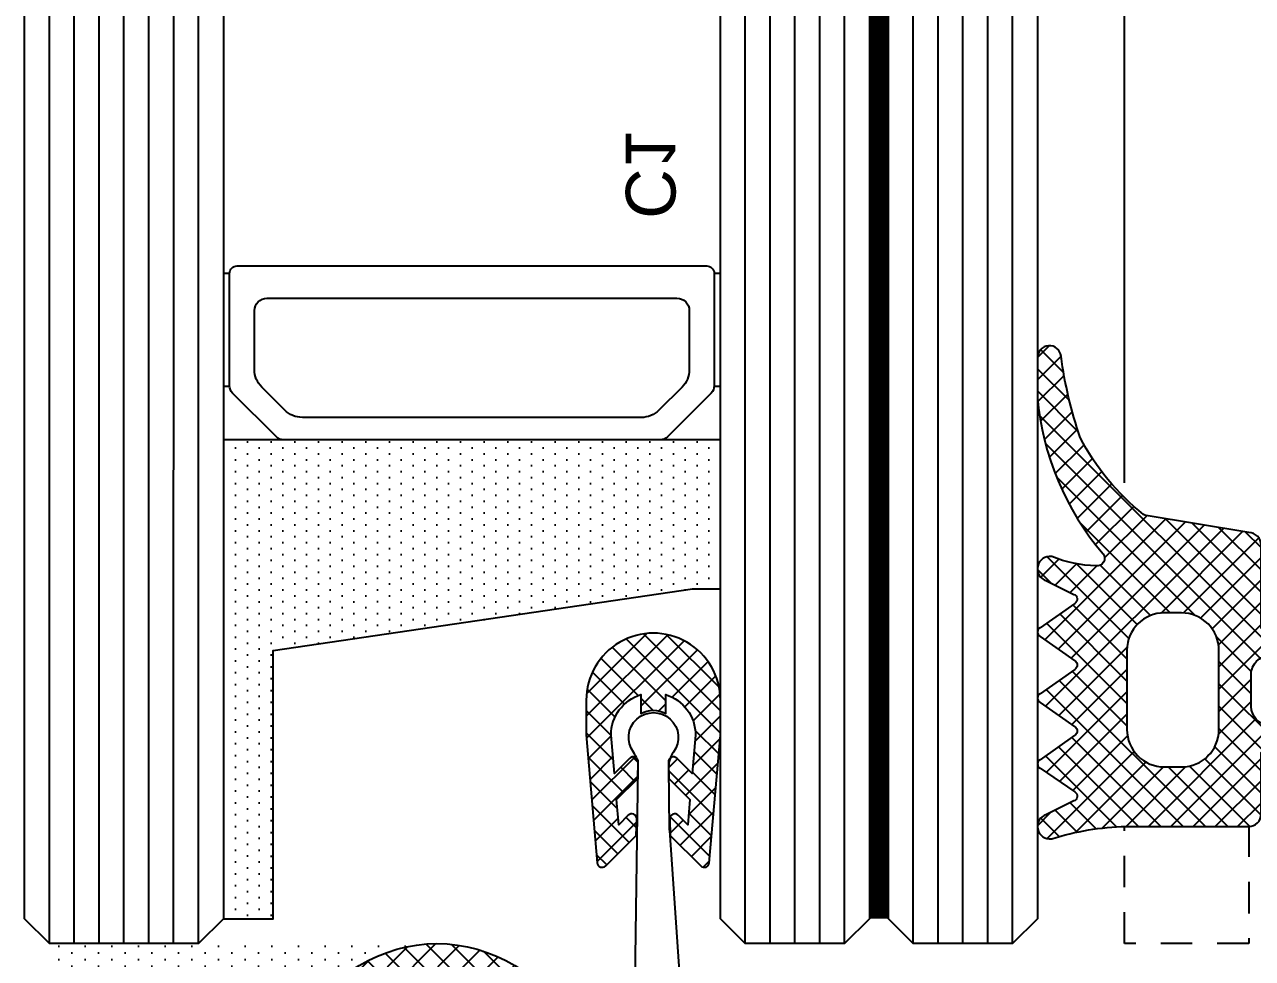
# Model space of a CAD drawing. Header units: inches. Extents: x -772 to 6765, y -813 to 4093.
# Drawn here: x -66.626 to -61.685, y 266.566 to 270.325 of the extents above; entities that cross this region are included whole.
import ezdxf

# ---------------------------------------------------------------- set-up
doc = ezdxf.new("R2010")
doc.units = ezdxf.units.IN
doc.header["$MEASUREMENT"] = 0
doc.linetypes.add('HIDDEN', pattern=[9.524999999999999, 6.349999999999999, -3.174999999999999])
doc.linetypes.add('HIDDEN2', pattern=[0.1875, 0.125, -0.0625])
for name, color, linetype in [('aksoy_aksesuar', 40, 'Continuous'), ('aksoy_bant', 1, 'Continuous'), ('aksoy_block', 7, 'Continuous'), ('aksoy_detaytarama', 252, 'Continuous'), ('aksoy_fitil', 1, 'Continuous'), ('aksoy_iz', 8, 'HIDDEN'), ('aksoy_kapali', 3, 'Continuous'), ('aksoy_silikon', 1, 'Continuous'), ('H_FAC_Cam', 153, 'Continuous'), ('H_FAC_Giydirme', 100, 'Continuous'), ('H_GEN_Greyscale1', 251, 'Continuous')]:
    doc.layers.add(name, color=color, linetype=linetype)
doc.styles.get("Standard").update_dxf_attribs({"font": 'arial.ttf'})

# ---------------------------------------------------------------- blocks, each defined once
blk = doc.blocks.new('0340175')
at = {"layer": 'aksoy_aksesuar'}
blk.add_lwpolyline([(4.658628444225997, 8.380285449624353, 0.01454234695920362), (4.745794385418776, 8.38377176450831), (10.98968463714982, 8.8156467999288, 0.2964189637032179), (12.2957194313517, 9.799041288569242), (12.62801320374547, 10.71201092484625, -0.3152987888789837), (13.09785951413824, 11.0410008531835), (25.49999996236738, 11.0410008531835, -0.5205670505517391), (25.96984627276015, 10.36999078151985), (25.06094587313191, 7.872807457009003, -0.3152987888789839), (24.59109956273915, 7.543817528671752), (23.14120333184383, 7.543817528671752), (23.14120333184383, 7.943828639134153), (13.1999999623672, 7.943828639134153), (13.05405627921618, 7.719204945035926, -0.2684808038618933), (11.73478393463165, 7), (2.211868420019528, 7.133329419611982, 0.1666355691980386), (1.593219421835784, 6.938727325669788, -1.979593738999512), (1.593661075418368, 8.548593246373457, 0.166356542833372), (2.2111175279083, 8.353625259790533), (4.658628663790296, 8.380285452016324)], format="xyb", close=True, dxfattribs=at)
blk = doc.blocks.new('RYN_0809850', base_point=(63.7, -37.626821))
at = {"layer": 'aksoy_detaytarama', "extrusion": (0, 0, -1)}
h = blk.add_hatch(dxfattribs=at)
h.set_pattern_fill('ANSI37', color=256, scale=0.2, angle=89.99999999999999)
h.set_pattern_definition([(135, (5448.026925652659, -3473.270843129746), (-0.4490128060534578, -0.4490128060534575), []), (225, (5448.026925652659, -3473.270843129746), (0.4490128060534575, -0.4490128060534578), [])])
edge = h.paths.add_edge_path()
edge.add_ellipse((-67.20720083135656, -33.37902416937787), major_axis=(-0.199999735221808, 0), ratio=1, start_angle=178.5402787016214, end_angle=314.99999985132024, ccw=False)
edge.add_line((-67.00726599999962, -33.38411899999983), (-67.02409199999965, -34.04444400000011))
edge.add_line((-67.02409199999965, -34.04444400000011), (-67.87447400000019, -34.89482600000019))
edge.add_line((-67.87447400000019, -34.89482600000019), (-67.78618000000006, -35.91045399999985))
edge.add_line((-67.78618000000006, -35.91045399999985), (-67.40763499999957, -35.53190899999981))
edge.add_ellipse((-67.26621333135652, -35.67333036906111), major_axis=(-0.2000002299722526, 0), ratio=1, start_angle=178.5403395368569, end_angle=315.0000606865575, ccw=False)
edge.add_line((-67.06627800000024, -35.67842500000006), (-67.0831049999997, -36.33874999999989))
edge.add_line((-67.0831049999997, -36.33874999999989), (-68.3125970000001, -37.56824199999983))
edge.add_ellipse((-68.45401855161757, -37.42682083334337), major_axis=(-0.2000000041009146, 0), ratio=1, start_angle=4.9686603744862055, end_angle=135.0000779820015, ccw=False)
edge.add_line((-68.65326699999969, -37.44414300000017), (-69.10005499999988, -32.30002800000011))
edge.add_line((-69.10005499999988, -32.30002800000011), (-69.10005499999988, -30.90002800000002))
edge.add_ellipse((-66.40002749999985, -30.90002800000002), major_axis=(-2.700027500000033, 0), ratio=1, start_angle=180, end_angle=360, ccw=False)
edge.add_line((-63.69999999999982, -30.90002800000002), (-63.69999999999982, -32.29854599999999))
edge.add_line((-63.69999999999982, -32.29854599999999), (-64.14733700000033, -37.44414300000017))
edge.add_ellipse((-64.34658494838229, -37.4268210663304), major_axis=(-0.1999994858005309, 0), ratio=1, start_angle=44.99997610709897, end_angle=175.0313937146134, ccw=False)
edge.add_line((-64.48800599999959, -37.56824199999983), (-65.71749900000032, -36.33874999999989))
edge.add_line((-65.71749900000032, -36.33874999999989), (-65.73432500000035, -35.67842500000006))
edge.add_ellipse((-65.53439016864333, -35.67333016937788), major_axis=(-0.1999997352219033, 0), ratio=1, start_angle=-134.99999985125692, end_angle=1.4597212984431849, ccw=False)
edge.add_line((-65.39296899999954, -35.53190899999981), (-65.01391899999999, -35.91095899999982))
edge.add_line((-65.01391899999999, -35.91095899999982), (-64.92558000000008, -34.89482600000019))
edge.add_line((-64.92558000000008, -34.89482600000019), (-65.77596300000005, -34.04444400000011))
edge.add_line((-65.77596300000005, -34.04444400000011), (-65.79278900000008, -33.38411899999983))
edge.add_ellipse((-65.5928541686436, -33.37902416937769), major_axis=(-0.1999997352213624, 0), ratio=1, start_angle=-134.9999998512655, end_angle=1.4597212984348857, ccw=False)
edge.add_line((-65.45143300000018, -33.23760300000004), (-64.83509099999992, -33.85394499999984))
edge.add_line((-64.83509099999992, -33.85394499999984), (-64.69999999999982, -32.30002800000011))
edge.add_ellipse((-66.40002664500905, -32.30002626663323), major_axis=(-1.700026645010115, 0), ratio=1, start_angle=179.9999415805588, end_angle=252.9053506225568)
edge.add_line((-65.90030200000001, -30.67510600000014), (-65.90030200000001, -31.43381200000022))
edge.add_ellipse((-66.4000274602546, -32.30002647922605), major_axis=(-1.000026529471666, 0), ratio=1, start_angle=240.019038660178, end_angle=300.0172868628155)
edge.add_line((-66.90030200000001, -31.43412900000021), (-66.90030200000001, -30.67510600000014))
edge.add_ellipse((-66.40057735499097, -32.30002626663323), major_axis=(-1.700026645010119, 0), ratio=1, start_angle=-72.90535062255681, end_angle=5.841944114494875e-05)
edge.add_line((-68.1006040000002, -32.30002800000011), (-67.96496399999978, -33.85394499999984))
edge.add_line((-67.96496399999978, -33.85394499999984), (-67.34862200000043, -33.23760300000004))
at = {"layer": 'aksoy_fitil'}
blk.add_lwpolyline([(67.34862200000043, -33.23760300000004, 0.677431), (67.00726599999962, -33.38411899999983), (67.02409199999965, -34.04444400000011), (67.87447400000019, -34.89482600000019), (67.78618000000006, -35.91045399999985), (67.40763499999957, -35.53190899999981, 0.677431), (67.06627800000024, -35.67842500000006), (67.0831049999997, -36.33874999999989), (68.3125970000001, -37.56824199999983, 0.637263), (68.65326699999969, -37.44414300000017), (69.10005499999988, -32.30002800000011), (69.10005499999988, -30.90002800000002, 1), (63.69999999999982, -30.90002800000002), (63.69999999999982, -32.29854599999999), (64.14733700000033, -37.44414300000017, 0.637263), (64.48800599999959, -37.56824199999983), (65.71749900000032, -36.33874999999989), (65.73432500000035, -35.67842500000006, 0.677431), (65.39296899999954, -35.53190899999981), (65.01391899999999, -35.91095899999982), (64.92558000000008, -34.89482600000019), (65.77596300000005, -34.04444400000011), (65.79278900000008, -33.38411899999983, 0.677431), (65.45143300000018, -33.23760300000004), (64.83509099999992, -33.85394499999984), (64.69999999999982, -32.30002800000011, -0.329293), (65.90030200000001, -30.67510600000014), (65.90030200000001, -31.43381200000022, -0.267941), (66.90030200000001, -31.43412900000021), (66.90030200000001, -30.67510600000014, -0.329293), (68.1006040000002, -32.30002800000011), (67.96496399999978, -33.85394499999984), (67.34862200000043, -33.23760300000004)], format="xyb", close=True, dxfattribs=at)
blk = doc.blocks.new('c1(8 20 12) silikon')
at = {"layer": 'aksoy_detaytarama'}
h = blk.add_hatch(dxfattribs=at)
h.set_pattern_fill('DOTS', color=256, scale=0.3)
h.set_pattern_definition([(0, (-3382.415465525104, -5313.159109061882), (0.238125, 0.47625), [0, -0.47625])])
h.paths.add_polyline_path([(-45.17120356632313, -13.04971671334351), (-45.17120356632313, -11.04971671334351), (-34.36650080037452, -11.04971671334351), (-31.88768288643132, 5.822495017462643), (-31.88768288643132, 6.950283286656486), (-25.88768288643132, 6.950283286656486), (-25.88768288643132, -13.04971671334351)])
at = {"layer": 'aksoy_bant'}
for points in [[(-23.72199746086062, 6.950283286656486), (-19.18768288636147, 6.950283286656486), (-19.18768288636147, 6.700416538194986), (-23.72199746086062, 6.700416538194986)], [(-23.72199746086062, -12.79984996488201), (-19.18768288636147, -12.79984996488201), (-19.18768288636147, -13.04971671334351), (-23.72199746086062, -13.04971671334351)]]:
    blk.add_lwpolyline(points, close=True, dxfattribs=at)
at = {"layer": 'aksoy_detaytarama'}
for p, q in [((-46.17120356632313, 18.7102832866567), (103.8287964336778, 18.7102832866567)), ((-46.17120356632313, 17.7102832866567), (103.8287964336778, 17.7102832866567)), ((-46.17120356632313, 16.7102832866567), (103.8287964336778, 16.71028328665761)), ((-46.17120356632313, 15.7102832866567), (103.8287964336778, 15.7102832866567)), ((-46.17120356632313, 14.7102832866567), (103.8287964336778, 14.7102832866567)), ((-46.17120356632313, 11.95028328665649), (103.8287964336778, 11.95028328665649)), ((-46.17120356632313, 10.95028328665649), (103.8287964336778, 10.95028328665649)), ((-46.17120356632313, 9.950283286656486), (103.8287964336778, 9.950283286657395)), ((-46.17120356632313, 8.950283286656486), (103.8287964336778, 8.950283286656486)), ((-46.17120356632313, 7.950283286656486), (103.8287964336778, 7.950283286656486)), ((-46.17120356632313, -14.04971671334351), (103.8287964336778, -14.04971671334351)), ((-46.17120356632313, -15.04971671334351), (103.8287964336778, -15.04971671334351)), ((-46.17120356632313, -16.04971671334351), (103.8287964336778, -16.0497167133426)), ((-46.17120356632313, -17.04971671334351), (103.8287964336778, -17.04971671334351)), ((-46.17120356632313, -18.04971671334351), (103.8287964336778, -18.0497167133426)), ((-46.17120356632313, -19.04971671334351), (103.8287964336778, -19.04971671334351)), ((-46.17120356632313, -20.04971671334351), (103.8287964336778, -20.04971671334351))]:
    blk.add_line(p, q, dxfattribs=at)
at = {"layer": 'aksoy_detaytarama', "linetype": 'HIDDEN2', "const_width": 0.76}
blk.add_lwpolyline([(103.8287964336769, 13.3302832866575), (-45.17120356632313, 13.3302832866575)], dxfattribs=at)
at = {"layer": 'aksoy_silikon'}
blk.add_lwpolyline([(-45.17120356632313, -13.04971671334351), (-45.17120356632313, -11.04971671334351), (-34.36650080037452, -11.04971671334351), (-31.88768288643132, 5.822495017462643), (-31.88768288643132, 6.950283286656486), (-25.88768288643132, 6.950283286656486), (-25.88768288643132, -13.04971671334351)], close=True, dxfattribs=at)
at = {"layer": 'H_FAC_Cam'}
for points in [[(103.8287964336769, 19.7102832866567), (-45.17120356632313, 19.7102832866567), (-46.17120356632313, 18.7102832866567), (-46.17120356632313, 14.7102832866567), (-45.17120356632313, 13.7102832866567), (103.8287964336769, 13.7102832866567)], [(103.8287964336769, 12.95028328665649), (-45.17120356632313, 12.95028328665649), (-46.17120356632313, 11.95028328665649), (-46.17120356632313, 7.950283286656486), (-45.17120356632313, 6.950283286656486), (103.8287964336769, 6.950283286656486)], [(103.8287964336769, -13.04971671334351), (-45.17120356632313, -13.04971671334351), (-46.17120356632313, -14.04971671334351), (-46.17120356632313, -20.04971671334351), (-45.17120356632313, -21.04971671334351), (103.8287964336769, -21.04971671334351)]]:
    blk.add_lwpolyline(points, dxfattribs=at)
at = {"layer": 'H_FAC_Giydirme', "ltscale": 10}
for points in [[(-19.18768288636147, 6.700150035117986), (-23.72199746138449, 6.700150035117986, 0.1989123673796515), (-24.00484017455983, 6.582992747571552), (-25.77052559946696, 4.817307322664419, 0.1989123673796714), (-25.88768288643132, 4.53446461018757), (-25.88768288643132, -10.63416453983518, 0.1989123673796559), (-25.77052559946696, -10.91700725242845), (-24.00484017455983, -12.68269267733558, 0.1989123673796541), (-23.72199746138449, -12.79984996488201), (-19.18768288636147, -12.79984996488201, 0.4142135623730951), (-18.88768288747906, -12.49984996495186), (-18.88768288747906, 6.400150034955004, 0.4142135623730951)], [(-24.69478966841507, 4.478829691564897, 0.1989123673796584), (-24.98768288745578, 3.771722910372773), (-24.98768288745578, -9.871422840136802, 0.198912367379658), (-24.69478966841507, -10.57852962132893), (-23.76636254343703, -11.50695674619055, 0.198912367379658), (-23.05925576247773, -11.79984996488201), (-20.68768288636147, -11.79984996499843, 0.4142135623730951), (-20.18768288636147, -11.29984996488201), (-20.18768288636147, 5.200150035117986, 0.4142135623730946), (-20.68768288636147, 5.70015003500157), (-23.05925576247773, 5.70015003500157, 0.1989123673796531), (-23.76636254343703, 5.407256816193694)]]:
    blk.add_lwpolyline(points, format="xyb", close=True, dxfattribs=at)
at = {"layer": 'aksoy_kapali', "ltscale": 0.5}
blk.add_text('C1', height=2, dxfattribs=at).set_placement((-16.991616729626, 3.143236385427372))
blk = doc.blocks.new('0809820')
at = {"layer": 'aksoy_detaytarama'}
h = blk.add_hatch(dxfattribs=at)
h.set_pattern_fill('ANSI37', color=256, scale=0.2)
h.set_pattern_definition([(45, (-296524.0453827344, 750872.1416282242), (-0.4490128060534576, 0.4490128060534577), []), (135, (-296524.0453827344, 750872.1416282242), (-0.4490128060534577, -0.4490128060534576), [])])
edge = h.paths.add_edge_path(flags=16)
edge.add_arc((-0.6500000000233027, -2.650000000023303), 0.7499999999999805, 179.9999999999985, 270.00000000000153, ccw=False)
edge.add_line((-1.400000000023283, -2.650000000023283), (-1.400000000023283, -2.25))
edge.add_arc((-0.6500000000232831, -2.25), 0.75, 90, 180, ccw=False)
edge.add_line((-0.6500000000232831, -1.5), (0.6500000000232831, -1.5))
edge.add_arc((0.650000000023275, -2.250000000000008), 0.750000000000008, 6.252776074688882e-13, 89.99999999999937, ccw=False)
edge.add_line((1.400000000023283, -2.25), (1.400000000023283, -2.650000000023283))
edge.add_arc((0.6500000000232755, -2.650000000023276), 0.7500000000000075, 270.00000000000057, 359.99999999999943, ccw=False)
edge.add_line((0.6500000000232831, -3.400000000023283), (-0.6500000000232831, -3.400000000023283))
edge = h.paths.add_edge_path(flags=16)
edge.add_arc((1.581799999985378, -6.898435426293872), 1.5, 270, 360)
edge.add_line((3.081799999985378, -6.898435426293872), (3.081799999985378, -6.199215426342562))
edge.add_arc((1.581799999981633, -6.199215426346306), 1.500000000003745, 1.430316643948449e-10, 89.99999999985695)
edge.add_line((1.581799999985378, -4.699215426342562), (-1.618200000026263, -4.699215426342562))
edge.add_arc((-1.618200000030094, -6.199215426338732), 1.49999999999617, 89.9999999998537, 180.0000000001463)
edge.add_line((-3.118200000026263, -6.199215426342562), (-3.118200000026263, -6.898435426293872))
edge.add_arc((-1.618200000026263, -6.898435426293872), 1.5, 180, 270)
edge.add_line((-1.618200000026263, -8.398435426293872), (1.581799999985378, -8.398435426293872))
edge = h.paths.add_edge_path()
edge.add_arc((-13.39916626476185, -11.5243817941896), 0.4756182058104014, 97.18655041687816, 270.0000000019248)
edge.add_line((-13.39916626474587, -12), (-11.79616626474308, -12))
edge.add_arc((-12.7540099468664, -0.8821776266455252), 11.15900707253315, 274.9240954718691, 310.5461878170985)
edge.add_arc((-5.312831276514903, -9.600144013820016), 0.3031088913352951, -8.281423239359185, 128.1279389483803, ccw=False)
edge.add_arc((-10.01139345993494, -9.521763125073873), 4.999999999901143, 337.5903896958652, 358.6013938786351, ccw=False)
edge.add_arc((-4.894111285108977, -11.49931892863116), 0.5000000000075028, 171.7867892994942, 343.8752323016164)
edge.add_line((-4.4137816914008, -11.63818390411325), (-3.865823678439483, -10.54313460644335))
edge.add_arc((-3.674115062951471, -10.60013972155802), 0.2000044409546137, 30.013486287024477, 163.4400009375315, ccw=False)
edge.add_line((-3.500929679546971, -10.50009673391469), (-2.519378976430744, -11.89836892753374))
edge.add_arc((-2.346358133363537, -11.80057145748254), 0.1987474711388847, 209.4766621130069, 330.5233378869931)
edge.add_line((-2.173337290296331, -11.89836892753374), (-1.191155975975562, -10.49900504434481))
edge.add_arc((-1.017973155860091, -10.59904359102328), 0.2000000000117199, 30.012751956058707, 149.9872480439413, ccw=False)
edge.add_line((-0.8447903357446194, -10.49900504434481), (0.1366821891861036, -11.89714189909864))
edge.add_arc((0.3097030322824139, -11.79934442903099), 0.1987474711723162, 209.476662113007, 330.523337886993)
edge.add_line((0.4827238753787242, -11.89714189909864), (1.464285655296408, -10.49885052954778))
edge.add_arc((1.637468475411879, -10.59888907622623), 0.200000000011711, 30.012751956054387, 149.9872480439457, ccw=False)
edge.add_line((1.81065129552735, -10.49885052954778), (2.793040331394877, -11.89857401209883))
edge.add_arc((2.966056015196955, -11.80013412837071), 0.1990598843310896, 209.6383651009945, 330.3616348990055)
edge.add_line((3.139071698999032, -11.89857401209883), (4.086318981309887, -10.50111510488205))
edge.add_arc((4.26096961443076, -10.59856845962934), 0.2000000000025585, 16.128578558851302, 150.8389076989558, ccw=False)
edge.add_line((4.453097757010255, -10.54300969047472), (5.001055769913364, -11.63818390411325))
edge.add_arc((5.481385363621539, -11.49931892863115), 0.5000000000075042, 196.1247676983852, 368.2132107005041)
edge.add_arc((15.9137596512798, -8.248417741440344), 10.43374355649902, 181.0694927568197, 197.7419089356086, ccw=False)
edge.add_line((5.481833735248074, -8.443164462107234), (5.481833735248074, -3.5))
edge.add_arc((4.981833735248074, -3.5), 0.5, 0, 90)
edge.add_line((4.981833735248074, -3), (2.5, -3))
edge.add_line((2.5, -3), (2.5, -1.800000000046566))
edge.add_line((2.5, -1.800000000046566), (2.941176470601931, -1.564705882337876))
edge.add_arc((2.800000000026478, -1.300000000014852), 0.2999999999675869, 298.0724869363878, 405.8705799258614)
edge.add_line((3.008884433889762, -1.084669339703396), (2.490940856339876, -0.5822311321971938))
edge.add_arc((1.794659410124839, -1.300000000041379), 0.9999999999948133, 45.87057993125159, 90.0000000059342)
edge.add_line((1.794659410021268, -0.3000000000465661), (-1.794659410021268, -0.3000000000465661))
edge.add_arc((-1.79465941012469, -1.300000000041748), 0.9999999999951819, 89.99999999407437, 134.1294200687398)
edge.add_line((-2.490940856339876, -0.5822311321971938), (-3.008884433889762, -1.084669339703396))
edge.add_arc((-2.800000000026441, -1.300000000014847), 0.2999999999676091, 134.1294200741444, 241.9275130636064)
edge.add_line((-2.941176470601931, -1.564705882337876), (-2.5, -1.800000000046566))
edge.add_line((-2.5, -1.800000000046566), (-2.5, -3))
edge.add_line((-2.5, -3), (-5.850299999990966, -3))
edge.add_arc((-5.850367940516233, -3.500032055891378), 0.5000320605069973, 89.99221508844106, 179.9963269009513)
edge.add_line((-6.350399999995716, -3.5), (-7.033064588031266, -7.630069611244835))
edge.add_arc((-7.23038720533384, -7.597453898782232), 0.1999999999964533, 318.1881574895548, 350.61436760338097, ccw=False)
edge.add_arc((-14.59123358923134, -1.766557870391519), 9.590145358014874, 297.39787686630274, 321.54405401774505, ccw=False)
edge.add_arc((-15.64157904621135, 5.588542444300927), 16.78366040559764, 277.511088463136, 288.99706628116996, ccw=False)
at = {"layer": 'aksoy_fitil'}
blk.add_lwpolyline([(-13.458666264778, -11.05249999999069, 0.9391729473743986), (-13.39916626474587, -12), (-11.79616626474308, -12, 0.1566945823843043), (-5.499976626422722, -9.361708240467124, -0.677110477269376), (-5.012883040704764, -9.643802413251251, -0.09193551208718409), (-5.388982944423333, -11.42789035721216, 0.9332368286059814), (-4.4137816914008, -11.63818390411325), (-3.865823678439483, -10.54313460644335, -0.6582929623230097), (-3.500929679546971, -10.50009673391469), (-2.519378976430744, -11.89836892753374, 0.5834557230106346), (-2.173337290296331, -11.89836892753374), (-1.191155975975562, -10.49900504434481, -0.5772019029751383), (-0.8447903357446194, -10.49900504434481), (0.1366821891861036, -11.89714189909864, 0.5834557230106346), (0.4827238753787242, -11.89714189909864), (1.464285655296408, -10.49885052954778, -0.5772019029751857), (1.81065129552735, -10.49885052954778), (2.793040331394877, -11.89857401209883, 0.5815657771122738), (3.139071698999032, -11.89857401209883), (4.086318981309887, -10.50111510488205, -0.6663519555679488), (4.453097757010255, -10.54300969047472), (5.001055769913364, -11.63818390411325, 0.933236828605953), (5.976257022935897, -11.42789035721216, -0.07287574088417499), (5.481833735248074, -8.443164462107234), (5.481833735248074, -3.5, 0.414213562373095), (4.981833735248074, -3), (2.5, -3), (2.5, -1.800000000046566), (2.941176470601931, -1.564705882337876, 0.508416243482813), (3.008884433889762, -1.084669339703396), (2.490940856339876, -0.5822311321971938, 0.1949664116586393), (1.794659410021268, -0.3000000000465661), (-1.794659410021268, -0.3000000000465661, 0.1949664116585618), (-2.490940856339876, -0.5822311321971938), (-3.008884433889762, -1.084669339703396, 0.5084162434827487), (-2.941176470601931, -1.564705882337876), (-2.5, -1.800000000046566), (-2.5, -3), (-5.850299999990966, -3, 0.4142345819134799), (-6.350399999995716, -3.5), (-7.033064588031266, -7.630069611244835, -0.1424377572580291), (-7.081319561810233, -7.730791206588037, -0.105749142645448), (-10.17816626478452, -10.28099999995902, -0.05015903481716782), (-13.44765144633129, -11.05110714025795)], format="xyb", dxfattribs=at)
for points in [[(-0.6500000000232831, -3.400000000023283, -0.4142135623731104), (-1.400000000023283, -2.650000000023283), (-1.400000000023283, -2.25, -0.414213562373095), (-0.6500000000232831, -1.5), (0.6500000000232831, -1.5, -0.4142135623730888), (1.400000000023283, -2.25), (1.400000000023283, -2.650000000023283, -0.4142135623730892), (0.6500000000232831, -3.400000000023283)], [(1.581799999985378, -8.398435426293872, 0.414213562373095), (3.081799999985378, -6.898435426293872), (3.081799999985378, -6.199215426342562, 0.4142135623716325), (1.581799999985378, -4.699215426342562), (-1.618200000026263, -4.699215426342562, 0.4142135623745908), (-3.118200000026263, -6.199215426342562), (-3.118200000026263, -6.898435426293872, 0.414213562373095), (-1.618200000026263, -8.398435426293872)]]:
    blk.add_lwpolyline(points, format="xyb", close=True, dxfattribs=at)
blk = doc.blocks.new('dt-p103')
at = {"layer": 'aksoy_detaytarama'}
h = blk.add_hatch(dxfattribs=at)
h.set_pattern_fill('ANSI37', color=256, scale=0.2251009465810843, angle=-1.272221872585407e-14)
h.set_pattern_definition([(44.99999999999999, (-5695.1995254301, -6712.330014652805), (-0.5053660383483104, 0.5053660383483107), []), (135, (-5695.1995254301, -6712.330014652805), (-0.5053660383483107, -0.5053660383483104), [])])
edge = h.paths.add_edge_path()
edge.add_ellipse((1.255047329468653, -174.1523083007196), major_axis=(-11.25504732919036, -1.87620913325468e-10), ratio=0.7147226558933601, start_angle=0, end_angle=360)
h = blk.add_hatch(dxfattribs=at)
h.set_pattern_fill('DOTS', color=256, scale=0.3376514198716263, angle=-1.272221872585407e-14)
h.set_pattern_definition([(0, (-5695.1995254301, -6712.330014652805), (0.2680108145231035, 0.5360216290462068), [0, -0.5360216290462068])])
edge = h.paths.add_edge_path()
edge.add_ellipse((1.255047329235822, -174.1523083003704), major_axis=(-11.25504732919036, -1.87620913325468e-10), ratio=0.7147226558933601, start_angle=-2.1032064978498966e-12, end_angle=179.9996029541778, ccw=False)
edge.add_line((-10, -174.1523083004868), (-10, -189.7474347190523))
edge.add_arc((1.255047329002991, -245.5303502099123), 56.9070272553462, 78.59285577521001, 101.40714422478987, ccw=False)
edge.add_line((12.51009465823881, -189.747434719), (12.51009465823881, -174.1523640446582))
at = {"layer": 'aksoy_bant'}
blk.add_ellipse((1.255047329468653, -174.1523083007196), major_axis=(-11.25504732919036, -1.87620913325468e-10), ratio=0.7147226558933601, dxfattribs=at)
at = {"layer": 'aksoy_iz', "ltscale": 0.2}
blk.add_lwpolyline([(-14.75993800000288, -141.4874347164296), (-10, -141.4874347164296), (-10, -146.4874347164296), (-14.7384115268942, -146.4874347164296)], dxfattribs=at)
at = {"layer": 'H_GEN_Greyscale1'}
blk.add_line((-28.5515372636728, -146.4874347164296), (-160, -146.4874347164296), dxfattribs=at)
at = {"layer": 'aksoy_block'}
for name, p in [('0809820', (-20.19707871531136, -137.9874347186415)), ('0340175', (-19.29892933182418, -173.1837228420191))]:
    blk.add_blockref(name, p, dxfattribs=at)
at = {"layer": 'aksoy_block', "xscale": -1}
blk.add_blockref('c1(8 20 12) silikon', (-56.17120356624946, -169.6977180049289), dxfattribs=at)
at = {"layer": 'aksoy_block', "extrusion": (0, 0, -1), "xscale": -1, "rotation": 270}
blk.add_blockref('RYN_0809850', (13.07207972393371, -168.1474897183944), dxfattribs=at)
blk.add_blockref('RYN_0809850', (13.07207972393371, -168.1474897183944), dxfattribs=at)

msp = doc.modelspace()

# ---------------------------------------------------------------- block references
at = {"layer": 'aksoy_block', "xscale": 0.1000000000000014, "yscale": 0.1000000000000014, "zscale": 0.1000000000000014, "rotation": 269.9990483270241}
msp.add_blockref('dt-p103', (-47.55149786451511, 265.6249904491497), dxfattribs=at)

doc.saveas('drawing.dxf')
